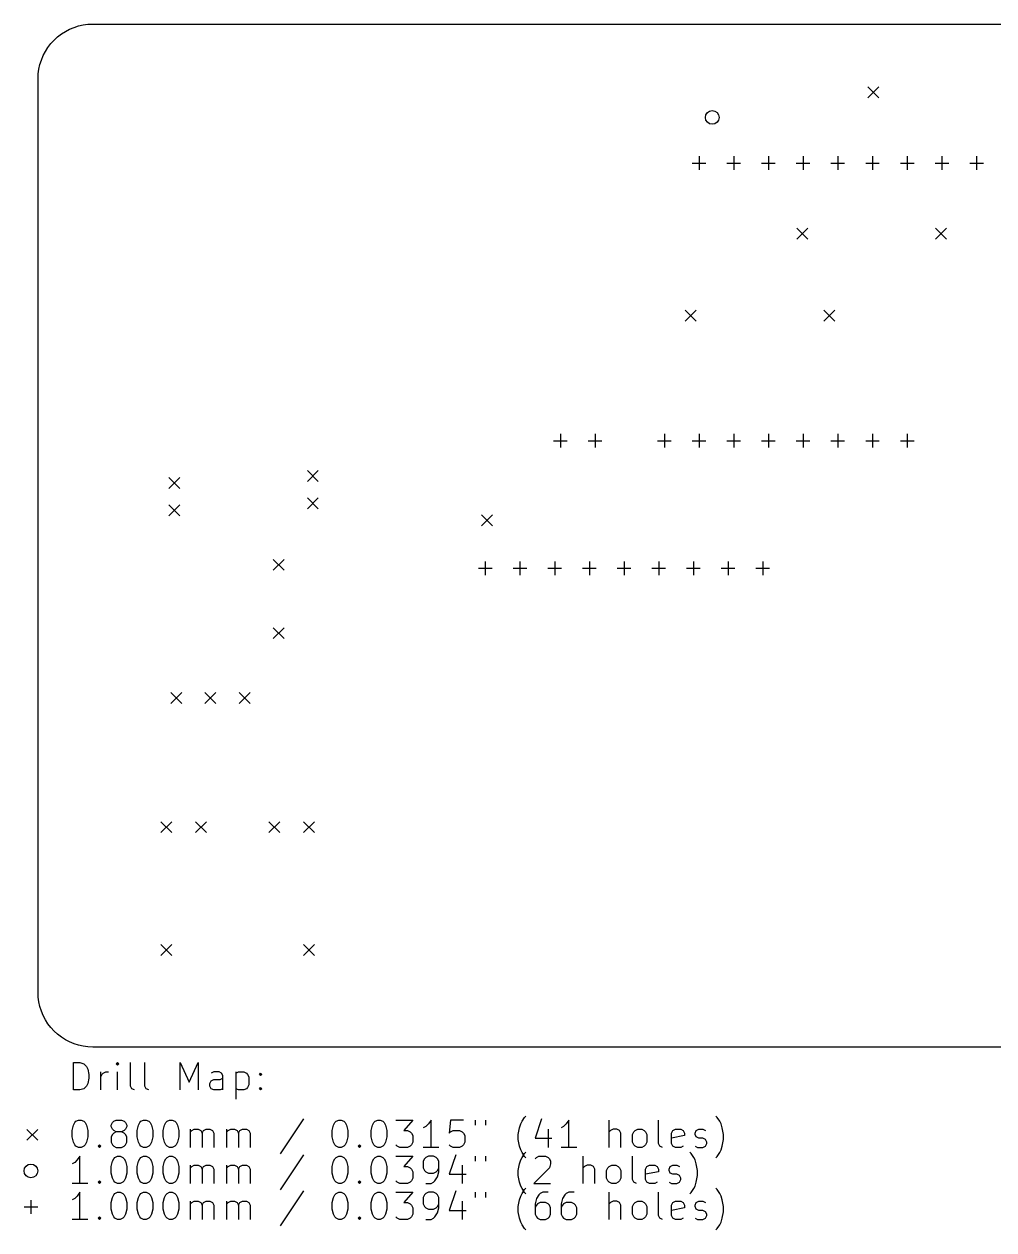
# Model space of a CAD drawing. Header units: millimetres. Extents: x -6 to 136, y -18 to 70.
# Drawn here: x -5.6 to 65.4, y -17.9 to 70.4 of the extents above; entities that cross this region are included whole.
import ezdxf

# ---------------------------------------------------------------- set-up
doc = ezdxf.new("R2010")
doc.units = ezdxf.units.MM
doc.layers.add('BLACK', color=250, linetype='CONTINUOUS')

msp = doc.modelspace()

# ---------------------------------------------------------------- linework, layer by layer
at = {"layer": 'BLACK', "linetype": 'CONTINUOUS'}
for p, q in [((-2.91346, 69.660818), (-2.619153, 69.848316)), ((-2.619153, 69.848316), (-2.309625, 70.00945)), ((-2.309625, 70.00945), (-1.987231, 70.142994)), ((-1.987231, 70.142994), (-1.654424, 70.247931)), ((-1.654424, 70.247931), (-1.313738, 70.323463)), ((-1.313738, 70.323463), (-0.967765, 70.369014)), ((-0.967765, 70.369014), (-0.619139, 70.384239)), ((-0.619139, 70.384239), (-0.619139, 70.384186)), ((-0.619139, 70.384186), (132.1, 70.384186)), ((-3.895762, 68.678496), (-3.683333, 68.955346)), ((-3.683333, 68.955346), (-3.447582, 69.212627)), ((-3.447582, 69.212627), (-3.190305, 69.448383)), ((-3.190305, 69.448383), (-2.91346, 69.660818)), ((-4.37792, 67.752257), (-4.244383, 68.074654)), ((-4.244383, 68.074654), (-4.083255, 68.384186)), ((-4.083255, 68.384186), (-3.895762, 68.678496)), ((-4.558376, 67.078761), (-4.482851, 67.419449)), ((-4.482851, 67.419449), (-4.37792, 67.752257)), ((-4.619139, 66.384186), (-4.603921, 66.732788)), ((-4.619139, -0.5), (-4.619139, 66.384186)), ((-4.603921, 66.732788), (-4.558376, 67.078761)), ((56.14, 65.8), (56.94, 65)), ((56.94, 65.8), (56.14, 65)), ((43.285, 60.21), (44.285, 60.21)), ((43.785, 60.71), (43.785, 59.71)), ((45.825, 60.21), (46.825, 60.21)), ((46.325, 60.71), (46.325, 59.71)), ((48.365, 60.21), (49.365, 60.21)), ((48.865, 60.71), (48.865, 59.71)), ((50.905, 60.21), (51.905, 60.21)), ((51.405, 60.71), (51.405, 59.71)), ((53.445, 60.21), (54.445, 60.21)), ((53.945, 60.71), (53.945, 59.71)), ((55.985, 60.21), (56.985, 60.21)), ((56.485, 60.71), (56.485, 59.71)), ((58.525, 60.21), (59.525, 60.21)), ((59.025, 60.71), (59.025, 59.71)), ((61.065, 60.21), (62.065, 60.21)), ((61.565, 60.71), (61.565, 59.71)), ((63.605, 60.21), (64.605, 60.21)), ((64.105, 60.71), (64.105, 59.71)), ((50.94, 55.45), (51.74, 54.65)), ((51.74, 55.45), (50.94, 54.65)), ((61.1, 55.45), (61.9, 54.65)), ((61.9, 55.45), (61.1, 54.65)), ((42.77, 49.45), (43.57, 48.65)), ((43.57, 49.45), (42.77, 48.65)), ((52.93, 49.45), (53.73, 48.65)), ((53.73, 49.45), (52.93, 48.65)), ((33.125, 39.89), (34.125, 39.89)), ((33.625, 40.39), (33.625, 39.39)), ((35.665, 39.89), (36.665, 39.89)), ((36.165, 40.39), (36.165, 39.39)), ((40.745, 39.89), (41.745, 39.89)), ((41.245, 40.39), (41.245, 39.39)), ((43.285, 39.89), (44.285, 39.89)), ((43.785, 40.39), (43.785, 39.39)), ((45.825, 39.89), (46.825, 39.89)), ((46.325, 40.39), (46.325, 39.39)), ((48.365, 39.89), (49.365, 39.89)), ((48.865, 40.39), (48.865, 39.39)), ((50.905, 39.89), (51.905, 39.89)), ((51.405, 40.39), (51.405, 39.39)), ((53.445, 39.89), (54.445, 39.89)), ((53.945, 40.39), (53.945, 39.39)), ((55.985, 39.89), (56.985, 39.89)), ((56.485, 40.39), (56.485, 39.39)), ((58.525, 39.89), (59.525, 39.89)), ((59.025, 40.39), (59.025, 39.39)), ((4.95, 37.2), (5.75, 36.4)), ((5.75, 37.2), (4.95, 36.4)), ((15.1, 37.7), (15.9, 36.9)), ((15.9, 37.7), (15.1, 36.9)), ((15.1, 35.7), (15.9, 34.9)), ((15.9, 35.7), (15.1, 34.9)), ((4.95, 35.2), (5.75, 34.4)), ((5.75, 35.2), (4.95, 34.4)), ((27.85, 34.45), (28.65, 33.65)), ((28.65, 34.45), (27.85, 33.65)), ((12.6, 31.2), (13.4, 30.4)), ((13.4, 31.2), (12.6, 30.4)), ((28.13, 31.05), (28.13, 30.05)), ((30.67, 31.05), (30.67, 30.05)), ((33.21, 31.05), (33.21, 30.05)), ((35.75, 31.05), (35.75, 30.05)), ((38.29, 31.05), (38.29, 30.05)), ((40.83, 31.05), (40.83, 30.05)), ((43.37, 31.05), (43.37, 30.05)), ((45.91, 31.05), (45.91, 30.05)), ((48.45, 31.05), (48.45, 30.05)), ((27.63, 30.55), (28.63, 30.55)), ((30.17, 30.55), (31.17, 30.55)), ((32.71, 30.55), (33.71, 30.55)), ((35.25, 30.55), (36.25, 30.55)), ((37.79, 30.55), (38.79, 30.55)), ((40.33, 30.55), (41.33, 30.55)), ((42.87, 30.55), (43.87, 30.55)), ((45.41, 30.55), (46.41, 30.55)), ((47.95, 30.55), (48.95, 30.55)), ((12.6, 26.2), (13.4, 25.4)), ((13.4, 26.2), (12.6, 25.4)), ((5.1, 21.45), (5.9, 20.65)), ((5.9, 21.45), (5.1, 20.65)), ((7.6, 21.45), (8.4, 20.65)), ((8.4, 21.45), (7.6, 20.65)), ((10.1, 21.45), (10.9, 20.65)), ((10.9, 21.45), (10.1, 20.65)), ((4.376, 12), (5.176, 11.2)), ((5.176, 12), (4.376, 11.2)), ((6.916, 12), (7.716, 11.2)), ((7.716, 12), (6.916, 11.2)), ((12.284, 12), (13.084, 11.2)), ((13.084, 12), (12.284, 11.2)), ((14.824, 12), (15.624, 11.2)), ((15.624, 12), (14.824, 11.2)), ((4.376, 3), (5.176, 2.2)), ((5.176, 3), (4.376, 2.2)), ((14.824, 3), (15.624, 2.2)), ((15.624, 3), (14.824, 2.2)), ((-4.6191, -0.5), (-4.619139, -0.5)), ((-4.603879, -0.848623), (-4.6191, -0.5)), ((-4.558331, -1.194593), (-4.603879, -0.848623)), ((-4.482803, -1.535276), (-4.558331, -1.194593)), ((-4.37787, -1.868081), (-4.482803, -1.535276)), ((-4.244331, -2.190473), (-4.37787, -1.868081)), ((-4.083202, -2.5), (-4.244331, -2.190473)), ((-3.895708, -2.794306), (-4.083202, -2.5)), ((-3.683278, -3.07115), (-3.895708, -2.794306)), ((-3.447527, -3.328427), (-3.683278, -3.07115)), ((-3.19025, -3.564178), (-3.447527, -3.328427)), ((-2.913406, -3.776608), (-3.19025, -3.564178)), ((-2.6191, -3.964102), (-2.913406, -3.776608)), ((-2.309573, -4.125231), (-2.6191, -3.964102)), ((-1.987181, -4.25877), (-2.309573, -4.125231)), ((-1.654376, -4.363703), (-1.987181, -4.25877)), ((-1.313693, -4.439231), (-1.654376, -4.363703)), ((-0.967723, -4.484779), (-1.313693, -4.439231)), ((-0.619139, -4.5), (-0.967723, -4.484779)), ((132.1, -4.5), (-0.619139, -4.5)), ((-2.036371, -7.639838), (-2.036371, -5.639838)), ((-2.036371, -5.639838), (-1.560181, -5.639838)), ((-1.560181, -5.639838), (-1.274466, -5.735076)), ((-1.274466, -5.735076), (-1.08399, -5.925552)), ((-1.08399, -5.925552), (-0.988752, -6.116028)), ((-0.988752, -6.116028), (-0.893514, -6.49698)), ((1.201724, -5.639838), (1.106486, -5.735076)), ((1.106486, -5.735076), (1.201724, -5.830314)), ((1.296962, -5.735076), (1.201724, -5.639838)), ((1.201724, -5.639838), (1.201724, -5.830314)), ((1.201724, -5.830314), (1.296962, -5.735076)), ((2.154105, -7.354123), (2.154105, -5.639838)), ((3.201724, -7.354123), (3.201724, -5.639838)), ((5.773153, -7.639838), (5.773153, -5.639838)), ((5.773153, -5.639838), (6.43982, -7.068409)), ((6.43982, -7.068409), (7.106486, -5.639838)), ((7.106486, -5.639838), (7.106486, -7.639838)), ((-0.893514, -6.782695), (-0.988752, -7.163647)), ((-0.893514, -6.49698), (-0.893514, -6.782695)), ((-0.036371, -7.639838), (-0.036371, -6.306504)), ((-0.036371, -6.687457), (0.058867, -6.49698)), ((0.058867, -6.49698), (0.154105, -6.401742)), ((0.154105, -6.401742), (0.344581, -6.306504)), ((0.344581, -6.306504), (0.535058, -6.306504)), ((1.201724, -7.639838), (1.201724, -6.306504)), ((7.963629, -7.163647), (8.058867, -6.973171)), ((8.249343, -6.306504), (8.058867, -6.401742)), ((8.058867, -6.973171), (8.249343, -6.877933)), ((8.630296, -6.306504), (8.249343, -6.306504)), ((8.249343, -6.877933), (8.725534, -6.877933)), ((8.820772, -6.401742), (8.630296, -6.306504)), ((8.725534, -6.877933), (8.91601, -6.782695)), ((8.91601, -6.592219), (8.820772, -6.401742)), ((8.91601, -7.639838), (8.91601, -6.592219)), ((9.868391, -6.306504), (9.868391, -8.306504)), ((9.868391, -6.401742), (10.058867, -6.306504)), ((10.058867, -6.306504), (10.43982, -6.306504)), ((10.43982, -6.306504), (10.630296, -6.401742)), ((10.630296, -6.401742), (10.725534, -6.49698)), ((10.725534, -6.49698), (10.820772, -6.687457)), ((10.820772, -6.687457), (10.820772, -7.258885)), ((11.582677, -6.49698), (11.677915, -6.401742)), ((11.677915, -6.592219), (11.582677, -6.49698)), ((11.677915, -6.401742), (11.773153, -6.49698)), ((11.677915, -6.401742), (11.677915, -6.592219)), ((11.773153, -6.49698), (11.677915, -6.592219)), ((-1.560181, -7.639838), (-2.036371, -7.639838)), ((-1.274466, -7.5446), (-1.560181, -7.639838)), ((-1.08399, -7.354123), (-1.274466, -7.5446)), ((-0.988752, -7.163647), (-1.08399, -7.354123)), ((2.249343, -7.5446), (2.154105, -7.354123)), ((2.439819, -7.639838), (2.249343, -7.5446)), ((3.296962, -7.5446), (3.201724, -7.354123)), ((3.487438, -7.639838), (3.296962, -7.5446)), ((7.963629, -7.354123), (7.963629, -7.163647)), ((8.058867, -7.5446), (7.963629, -7.354123)), ((8.249343, -7.639838), (8.058867, -7.5446)), ((8.725534, -7.639838), (8.249343, -7.639838)), ((8.91601, -7.5446), (8.725534, -7.639838)), ((10.058867, -7.639838), (9.868391, -7.5446)), ((10.43982, -7.639838), (10.058867, -7.639838)), ((10.630296, -7.5446), (10.43982, -7.639838)), ((10.725534, -7.449361), (10.630296, -7.5446)), ((10.820772, -7.258885), (10.725534, -7.449361)), ((11.582677, -7.5446), (11.677915, -7.449361)), ((11.677915, -7.639838), (11.582677, -7.5446)), ((11.677915, -7.449361), (11.773153, -7.5446)), ((11.677915, -7.449361), (11.677915, -7.639838)), ((11.773153, -7.5446), (11.677915, -7.639838)), ((30.820775, -9.935076), (31.011251, -9.649361)), ((31.011251, -9.649361), (31.10649, -9.554123)), ((45.106491, -9.649361), (45.011253, -9.554123)), ((45.296967, -9.935076), (45.106491, -9.649361)), ((-5.444139, -10.525), (-4.644139, -11.325)), ((-4.644139, -10.525), (-5.444139, -11.325)), ((-2.131609, -10.601742), (-2.036371, -10.22079)), ((-2.036371, -10.22079), (-1.941133, -10.030314)), ((-1.941133, -10.030314), (-1.845895, -9.935076)), ((-1.845895, -9.935076), (-1.655419, -9.839838)), ((-1.655419, -9.839838), (-1.464942, -9.839838)), ((-1.464942, -9.839838), (-1.274466, -9.935076)), ((-1.274466, -9.935076), (-1.179228, -10.030314)), ((-1.179228, -10.030314), (-1.08399, -10.22079)), ((-1.08399, -10.22079), (-0.988752, -10.601742)), ((0.725534, -10.22079), (0.820772, -10.030314)), ((0.725534, -10.316028), (0.725534, -10.22079)), ((0.820772, -10.506504), (0.725534, -10.316028)), ((0.820772, -10.030314), (0.91601, -9.935076)), ((0.91601, -10.601742), (0.820772, -10.506504)), ((0.91601, -9.935076), (1.106486, -9.839838)), ((1.106486, -9.839838), (1.487439, -9.839838)), ((1.487439, -9.839838), (1.677915, -9.935076)), ((1.677915, -9.935076), (1.773153, -10.030314)), ((1.773153, -10.506504), (1.677915, -10.601742)), ((1.773153, -10.030314), (1.868391, -10.22079)), ((1.868391, -10.316028), (1.773153, -10.506504)), ((1.868391, -10.22079), (1.868391, -10.316028)), ((2.630296, -10.601742), (2.725534, -10.22079)), ((2.725534, -10.22079), (2.820772, -10.030314)), ((2.820772, -10.030314), (2.91601, -9.935076)), ((2.91601, -9.935076), (3.106486, -9.839838)), ((3.106486, -9.839838), (3.296963, -9.839838)), ((3.296963, -9.839838), (3.487439, -9.935076)), ((3.487439, -9.935076), (3.582677, -10.030314)), ((3.582677, -10.030314), (3.677915, -10.22079)), ((3.677915, -10.22079), (3.773153, -10.601742)), ((4.535058, -10.601742), (4.630296, -10.22079)), ((4.630296, -10.22079), (4.725534, -10.030314)), ((4.725534, -10.030314), (4.820772, -9.935076)), ((4.820772, -9.935076), (5.011248, -9.839838)), ((5.011248, -9.839838), (5.201725, -9.839838)), ((5.201725, -9.839838), (5.392201, -9.935076)), ((5.392201, -9.935076), (5.487439, -10.030314)), ((5.487439, -10.030314), (5.582677, -10.22079)), ((5.582677, -10.22079), (5.677915, -10.601742)), ((6.535058, -11.839838), (6.535058, -10.506504)), ((6.630296, -10.601742), (6.820772, -10.506504)), ((6.820772, -10.506504), (7.106487, -10.506504)), ((7.106487, -10.506504), (7.296963, -10.601742)), ((7.487439, -10.601742), (7.677915, -10.506504)), ((7.677915, -10.506504), (7.963629, -10.506504)), ((7.963629, -10.506504), (8.154106, -10.601742)), ((9.201725, -11.839838), (9.201725, -10.506504)), ((9.296963, -10.601742), (9.487439, -10.506504)), ((9.487439, -10.506504), (9.773154, -10.506504)), ((9.773154, -10.506504), (9.96363, -10.601742)), ((10.154106, -10.601742), (10.344582, -10.506504)), ((10.344582, -10.506504), (10.630296, -10.506504)), ((10.630296, -10.506504), (10.820773, -10.601742)), ((14.820773, -9.7446), (13.106488, -12.316028)), ((16.916012, -10.601742), (17.01125, -10.22079)), ((17.01125, -10.22079), (17.106488, -10.030314)), ((17.106488, -10.030314), (17.201726, -9.935076)), ((17.201726, -9.935076), (17.392202, -9.839838)), ((17.392202, -9.839838), (17.582679, -9.839838)), ((17.582679, -9.839838), (17.773155, -9.935076)), ((17.773155, -9.935076), (17.868393, -10.030314)), ((17.868393, -10.030314), (17.963631, -10.22079)), ((17.963631, -10.22079), (18.058869, -10.601742)), ((19.773155, -10.601742), (19.868393, -10.22079)), ((19.868393, -10.22079), (19.963631, -10.030314)), ((19.963631, -10.030314), (20.058869, -9.935076)), ((20.058869, -9.935076), (20.249345, -9.839838)), ((20.249345, -9.839838), (20.439822, -9.839838)), ((20.439822, -9.839838), (20.630298, -9.935076)), ((20.630298, -9.935076), (20.725536, -10.030314)), ((20.725536, -10.030314), (20.820774, -10.22079)), ((20.820774, -10.22079), (20.916012, -10.601742)), ((21.582679, -9.839838), (22.820774, -9.839838)), ((22.820774, -9.839838), (22.154107, -10.601742)), ((23.773155, -10.316028), (23.582679, -10.411266)), ((23.963631, -10.125552), (23.773155, -10.316028)), ((24.154107, -9.839838), (23.963631, -10.125552)), ((24.154107, -11.839838), (24.154107, -9.839838)), ((25.582679, -9.839838), (25.487441, -10.792219)), ((26.53506, -9.839838), (25.582679, -9.839838)), ((27.392203, -9.839838), (27.392203, -10.22079)), ((28.154108, -9.839838), (28.154108, -10.22079)), ((30.535061, -10.887457), (30.630299, -10.411266)), ((30.630299, -10.411266), (30.725537, -10.125552)), ((30.725537, -10.125552), (30.820775, -9.935076)), ((32.249346, -9.7446), (31.773156, -11.173171)), ((32.725537, -10.506504), (32.725537, -11.839838)), ((33.868394, -10.316028), (33.677918, -10.411266)), ((34.05887, -10.125552), (33.868394, -10.316028)), ((34.249346, -9.839838), (34.05887, -10.125552)), ((34.249346, -11.839838), (34.249346, -9.839838)), ((37.201728, -11.839838), (37.201728, -9.839838)), ((37.487442, -10.506504), (37.296966, -10.601742)), ((37.773157, -10.506504), (37.487442, -10.506504)), ((37.963633, -10.601742), (37.773157, -10.506504)), ((39.10649, -10.601742), (39.296966, -10.506504)), ((39.296966, -10.506504), (39.582681, -10.506504)), ((39.582681, -10.506504), (39.773157, -10.601742)), ((40.820776, -11.554123), (40.820776, -9.839838)), ((41.868395, -10.601742), (42.058871, -10.506504)), ((42.058871, -10.506504), (42.439824, -10.506504)), ((42.439824, -10.506504), (42.6303, -10.601742)), ((43.582681, -10.601742), (43.773157, -10.506504)), ((43.773157, -10.506504), (44.058871, -10.506504)), ((44.058871, -10.506504), (44.249348, -10.601742)), ((45.392205, -10.125552), (45.296967, -9.935076)), ((45.487443, -10.411266), (45.392205, -10.125552)), ((45.582681, -10.887457), (45.487443, -10.411266)), ((-2.131609, -11.077933), (-2.131609, -10.601742)), ((-2.036371, -11.458885), (-2.131609, -11.077933)), ((-1.941133, -11.649361), (-2.036371, -11.458885)), ((-1.08399, -11.458885), (-1.179228, -11.649361)), ((-0.988752, -11.077933), (-1.08399, -11.458885)), ((-0.988752, -10.601742), (-0.988752, -11.077933)), ((0.820772, -10.887457), (0.725534, -11.077933)), ((0.725534, -11.077933), (0.725534, -11.458885)), ((0.725534, -11.458885), (0.820772, -11.649361)), ((0.91601, -10.792219), (0.820772, -10.887457)), ((1.106486, -10.69698), (0.91601, -10.601742)), ((1.106486, -10.69698), (0.91601, -10.792219)), ((1.487439, -10.69698), (1.106486, -10.69698)), ((1.677915, -10.601742), (1.487439, -10.69698)), ((1.677915, -10.792219), (1.487439, -10.69698)), ((1.773153, -10.887457), (1.677915, -10.792219)), ((1.868391, -11.077933), (1.773153, -10.887457)), ((1.773153, -11.649361), (1.868391, -11.458885)), ((1.868391, -11.458885), (1.868391, -11.077933)), ((2.630296, -11.077933), (2.630296, -10.601742)), ((2.725534, -11.458885), (2.630296, -11.077933)), ((2.820772, -11.649361), (2.725534, -11.458885)), ((3.677915, -11.458885), (3.582677, -11.649361)), ((3.773153, -11.077933), (3.677915, -11.458885)), ((3.773153, -10.601742), (3.773153, -11.077933)), ((4.535058, -11.077933), (4.535058, -10.601742)), ((4.630296, -11.458885), (4.535058, -11.077933)), ((4.725534, -11.649361), (4.630296, -11.458885)), ((5.582677, -11.458885), (5.487439, -11.649361)), ((5.677915, -11.077933), (5.582677, -11.458885)), ((5.677915, -10.601742), (5.677915, -11.077933)), ((6.535058, -10.69698), (6.630296, -10.601742)), ((7.296963, -10.601742), (7.392201, -10.792219)), ((7.392201, -10.792219), (7.487439, -10.601742)), ((7.392201, -10.792219), (7.392201, -11.839838)), ((8.154106, -10.601742), (8.249344, -10.792219)), ((8.249344, -10.792219), (8.249344, -11.839838)), ((9.201725, -10.69698), (9.296963, -10.601742)), ((9.96363, -10.601742), (10.058868, -10.792219)), ((10.058868, -10.792219), (10.154106, -10.601742)), ((10.058868, -10.792219), (10.058868, -11.839838)), ((10.820773, -10.601742), (10.916011, -10.792219)), ((10.916011, -10.792219), (10.916011, -11.839838)), ((16.916012, -11.077933), (16.916012, -10.601742)), ((17.01125, -11.458885), (16.916012, -11.077933)), ((17.106488, -11.649361), (17.01125, -11.458885)), ((17.963631, -11.458885), (17.868393, -11.649361)), ((18.058869, -11.077933), (17.963631, -11.458885)), ((18.058869, -10.601742), (18.058869, -11.077933)), ((19.773155, -11.077933), (19.773155, -10.601742)), ((19.868393, -11.458885), (19.773155, -11.077933)), ((19.963631, -11.649361), (19.868393, -11.458885)), ((20.820774, -11.458885), (20.725536, -11.649361)), ((20.916012, -11.077933), (20.820774, -11.458885)), ((20.916012, -10.601742), (20.916012, -11.077933)), ((22.154107, -10.601742), (22.439822, -10.601742)), ((22.439822, -10.601742), (22.630298, -10.69698)), ((22.630298, -10.69698), (22.725536, -10.792219)), ((22.725536, -10.792219), (22.820774, -10.982695)), ((22.820774, -11.458885), (22.725536, -11.649361)), ((22.820774, -10.982695), (22.820774, -11.458885)), ((25.487441, -10.792219), (25.582679, -10.69698)), ((25.582679, -10.69698), (25.773155, -10.601742)), ((25.773155, -10.601742), (26.249346, -10.601742)), ((26.249346, -10.601742), (26.439822, -10.69698)), ((26.439822, -10.69698), (26.53506, -10.792219)), ((26.53506, -10.792219), (26.630298, -10.982695)), ((26.630298, -11.458885), (26.53506, -11.649361)), ((26.630298, -10.982695), (26.630298, -11.458885)), ((30.535061, -11.268409), (30.535061, -10.887457)), ((30.630299, -11.7446), (30.535061, -11.268409)), ((31.773156, -11.173171), (33.011251, -11.173171)), ((37.296966, -10.601742), (37.201728, -10.69698)), ((38.058871, -10.792219), (37.963633, -10.601742)), ((38.058871, -11.839838), (38.058871, -10.792219)), ((38.916014, -10.887457), (39.011252, -10.69698)), ((38.916014, -11.458885), (38.916014, -10.887457)), ((39.011252, -11.649361), (38.916014, -11.458885)), ((39.011252, -10.69698), (39.10649, -10.601742)), ((39.773157, -10.601742), (39.868395, -10.69698)), ((39.868395, -10.69698), (39.963633, -10.887457)), ((39.963633, -11.458885), (39.868395, -11.649361)), ((39.963633, -10.887457), (39.963633, -11.458885)), ((41.773157, -10.792219), (41.868395, -10.601742)), ((41.773157, -11.554123), (41.773157, -10.792219)), ((42.725538, -10.982695), (41.773157, -11.173171)), ((42.6303, -10.601742), (42.725538, -10.792219)), ((42.725538, -10.792219), (42.725538, -10.982695)), ((43.487443, -10.792219), (43.582681, -10.601742)), ((43.487443, -10.887457), (43.487443, -10.792219)), ((43.582681, -11.077933), (43.487443, -10.887457)), ((43.773157, -11.173171), (43.582681, -11.077933)), ((44.058871, -11.173171), (43.773157, -11.173171)), ((44.249348, -11.268409), (44.058871, -11.173171)), ((44.344586, -11.458885), (44.249348, -11.268409)), ((44.344586, -11.554123), (44.344586, -11.458885)), ((45.487443, -11.7446), (45.582681, -11.268409)), ((45.582681, -11.268409), (45.582681, -10.887457)), ((-1.845895, -11.7446), (-1.941133, -11.649361)), ((-1.655419, -11.839838), (-1.845895, -11.7446)), ((-1.464942, -11.839838), (-1.655419, -11.839838)), ((-1.274466, -11.7446), (-1.464942, -11.839838)), ((-1.179228, -11.649361), (-1.274466, -11.7446)), ((-0.226847, -11.7446), (-0.131609, -11.649361)), ((-0.131609, -11.839838), (-0.226847, -11.7446)), ((-0.131609, -11.649361), (-0.036371, -11.7446)), ((-0.131609, -11.649361), (-0.131609, -11.839838)), ((-0.036371, -11.7446), (-0.131609, -11.839838)), ((0.820772, -11.649361), (0.91601, -11.7446)), ((0.91601, -11.7446), (1.106486, -11.839838)), ((1.106486, -11.839838), (1.487439, -11.839838)), ((1.487439, -11.839838), (1.677915, -11.7446)), ((1.677915, -11.7446), (1.773153, -11.649361)), ((2.91601, -11.7446), (2.820772, -11.649361)), ((3.106486, -11.839838), (2.91601, -11.7446)), ((3.296963, -11.839838), (3.106486, -11.839838)), ((3.487439, -11.7446), (3.296963, -11.839838)), ((3.582677, -11.649361), (3.487439, -11.7446)), ((4.820772, -11.7446), (4.725534, -11.649361)), ((5.011248, -11.839838), (4.820772, -11.7446)), ((5.201725, -11.839838), (5.011248, -11.839838)), ((5.392201, -11.7446), (5.201725, -11.839838)), ((5.487439, -11.649361), (5.392201, -11.7446)), ((17.201726, -11.7446), (17.106488, -11.649361)), ((17.392202, -11.839838), (17.201726, -11.7446)), ((17.582679, -11.839838), (17.392202, -11.839838)), ((17.773155, -11.7446), (17.582679, -11.839838)), ((17.868393, -11.649361), (17.773155, -11.7446)), ((18.820774, -11.7446), (18.916012, -11.649361)), ((18.916012, -11.839838), (18.820774, -11.7446)), ((18.916012, -11.649361), (19.01125, -11.7446)), ((18.916012, -11.649361), (18.916012, -11.839838)), ((19.01125, -11.7446), (18.916012, -11.839838)), ((20.058869, -11.7446), (19.963631, -11.649361)), ((20.249345, -11.839838), (20.058869, -11.7446)), ((20.439822, -11.839838), (20.249345, -11.839838)), ((20.630298, -11.7446), (20.439822, -11.839838)), ((20.725536, -11.649361), (20.630298, -11.7446)), ((21.677917, -11.7446), (21.582679, -11.649361)), ((21.868393, -11.839838), (21.677917, -11.7446)), ((22.439822, -11.839838), (21.868393, -11.839838)), ((22.630298, -11.7446), (22.439822, -11.839838)), ((22.725536, -11.649361), (22.630298, -11.7446)), ((24.725536, -11.839838), (23.582679, -11.839838)), ((25.582679, -11.7446), (25.487441, -11.649361)), ((25.773155, -11.839838), (25.582679, -11.7446)), ((26.249346, -11.839838), (25.773155, -11.839838)), ((26.439822, -11.7446), (26.249346, -11.839838)), ((26.53506, -11.649361), (26.439822, -11.7446)), ((30.725537, -12.030314), (30.630299, -11.7446)), ((30.820775, -12.22079), (30.725537, -12.030314)), ((31.011251, -12.506504), (30.820775, -12.22079)), ((30.820775, -12.575076), (31.011251, -12.289361)), ((31.011251, -12.289361), (31.10649, -12.194123)), ((34.820775, -11.839838), (33.677918, -11.839838)), ((39.10649, -11.7446), (39.011252, -11.649361)), ((39.296966, -11.839838), (39.10649, -11.7446)), ((39.582681, -11.839838), (39.296966, -11.839838)), ((39.773157, -11.7446), (39.582681, -11.839838)), ((39.868395, -11.649361), (39.773157, -11.7446)), ((40.916014, -11.7446), (40.820776, -11.554123)), ((41.10649, -11.839838), (40.916014, -11.7446)), ((41.868395, -11.7446), (41.773157, -11.554123)), ((42.058871, -11.839838), (41.868395, -11.7446)), ((42.439824, -11.839838), (42.058871, -11.839838)), ((42.6303, -11.7446), (42.439824, -11.839838)), ((43.201729, -12.289361), (43.106491, -12.194123)), ((43.392205, -12.575076), (43.201729, -12.289361)), ((43.487443, -11.7446), (43.677919, -11.839838)), ((43.677919, -11.839838), (44.058871, -11.839838)), ((44.058871, -11.839838), (44.249348, -11.7446)), ((44.249348, -11.7446), (44.344586, -11.554123)), ((45.106491, -12.506504), (45.296967, -12.22079)), ((45.296967, -12.22079), (45.392205, -12.030314)), ((45.392205, -12.030314), (45.487443, -11.7446)), ((-1.941133, -12.956028), (-2.131609, -13.051266)), ((-1.750657, -12.765552), (-1.941133, -12.956028)), ((-1.560181, -12.479838), (-1.750657, -12.765552)), ((-1.560181, -14.479838), (-1.560181, -12.479838)), ((0.725534, -13.241742), (0.820772, -12.86079)), ((0.820772, -12.86079), (0.91601, -12.670314)), ((0.91601, -12.670314), (1.011248, -12.575076)), ((1.011248, -12.575076), (1.201724, -12.479838)), ((1.201724, -12.479838), (1.392201, -12.479838)), ((1.392201, -12.479838), (1.582677, -12.575076)), ((1.582677, -12.575076), (1.677915, -12.670314)), ((1.677915, -12.670314), (1.773153, -12.86079)), ((1.773153, -12.86079), (1.868391, -13.241742)), ((2.630296, -13.241742), (2.725534, -12.86079)), ((2.725534, -12.86079), (2.820772, -12.670314)), ((2.820772, -12.670314), (2.91601, -12.575076)), ((2.91601, -12.575076), (3.106486, -12.479838)), ((3.106486, -12.479838), (3.296963, -12.479838)), ((3.296963, -12.479838), (3.487439, -12.575076)), ((3.487439, -12.575076), (3.582677, -12.670314)), ((3.582677, -12.670314), (3.677915, -12.86079)), ((3.677915, -12.86079), (3.773153, -13.241742)), ((4.535058, -13.241742), (4.630296, -12.86079)), ((4.630296, -12.86079), (4.725534, -12.670314)), ((4.725534, -12.670314), (4.820772, -12.575076)), ((4.820772, -12.575076), (5.011248, -12.479838)), ((5.011248, -12.479838), (5.201725, -12.479838)), ((5.201725, -12.479838), (5.392201, -12.575076)), ((5.392201, -12.575076), (5.487439, -12.670314)), ((5.487439, -12.670314), (5.582677, -12.86079)), ((5.582677, -12.86079), (5.677915, -13.241742)), ((6.535058, -14.479838), (6.535058, -13.146504)), ((6.630296, -13.241742), (6.820772, -13.146504)), ((6.820772, -13.146504), (7.106487, -13.146504)), ((7.106487, -13.146504), (7.296963, -13.241742)), ((7.487439, -13.241742), (7.677915, -13.146504)), ((7.677915, -13.146504), (7.963629, -13.146504)), ((7.963629, -13.146504), (8.154106, -13.241742)), ((9.201725, -14.479838), (9.201725, -13.146504)), ((9.296963, -13.241742), (9.487439, -13.146504)), ((9.487439, -13.146504), (9.773154, -13.146504)), ((9.773154, -13.146504), (9.96363, -13.241742)), ((10.154106, -13.241742), (10.344582, -13.146504)), ((10.344582, -13.146504), (10.630296, -13.146504)), ((10.630296, -13.146504), (10.820773, -13.241742)), ((14.820773, -12.3846), (13.106488, -14.956028)), ((16.916012, -13.241742), (17.01125, -12.86079)), ((17.01125, -12.86079), (17.106488, -12.670314)), ((17.106488, -12.670314), (17.201726, -12.575076)), ((17.201726, -12.575076), (17.392202, -12.479838)), ((17.392202, -12.479838), (17.582679, -12.479838)), ((17.582679, -12.479838), (17.773155, -12.575076)), ((17.773155, -12.575076), (17.868393, -12.670314)), ((17.868393, -12.670314), (17.963631, -12.86079)), ((17.963631, -12.86079), (18.058869, -13.241742)), ((19.773155, -13.241742), (19.868393, -12.86079)), ((19.868393, -12.86079), (19.963631, -12.670314)), ((19.963631, -12.670314), (20.058869, -12.575076)), ((20.058869, -12.575076), (20.249345, -12.479838)), ((20.249345, -12.479838), (20.439822, -12.479838)), ((20.439822, -12.479838), (20.630298, -12.575076)), ((20.630298, -12.575076), (20.725536, -12.670314)), ((20.725536, -12.670314), (20.820774, -12.86079)), ((20.820774, -12.86079), (20.916012, -13.241742)), ((21.582679, -12.479838), (22.820774, -12.479838)), ((22.820774, -12.479838), (22.154107, -13.241742)), ((23.677917, -12.670314), (23.582679, -12.86079)), ((23.582679, -12.86079), (23.582679, -13.33698)), ((23.773155, -12.575076), (23.677917, -12.670314)), ((23.963631, -12.479838), (23.773155, -12.575076)), ((24.344584, -12.479838), (23.963631, -12.479838)), ((24.53506, -12.575076), (24.344584, -12.479838)), ((24.630298, -12.670314), (24.53506, -12.575076)), ((24.725536, -12.86079), (24.630298, -12.670314)), ((24.725536, -13.622695), (24.725536, -12.86079)), ((25.963631, -12.3846), (25.487441, -13.813171)), ((26.439822, -13.146504), (26.439822, -14.479838)), ((27.392203, -12.479838), (27.392203, -12.86079)), ((28.154108, -12.479838), (28.154108, -12.86079)), ((30.535061, -13.527457), (30.630299, -13.051266)), ((30.630299, -13.051266), (30.725537, -12.765552)), ((30.725537, -12.765552), (30.820775, -12.575076)), ((31.10649, -12.601742), (31.011251, -12.506504)), ((31.773156, -12.670314), (31.868394, -12.575076)), ((31.868394, -12.575076), (32.05887, -12.479838)), ((32.05887, -12.479838), (32.535061, -12.479838)), ((32.535061, -12.479838), (32.725537, -12.575076)), ((32.725537, -12.575076), (32.820775, -12.670314)), ((32.820775, -12.670314), (32.916013, -12.86079)), ((32.916013, -13.051266), (32.820775, -13.33698)), ((32.916013, -12.86079), (32.916013, -13.051266)), ((35.296966, -14.479838), (35.296966, -12.479838)), ((35.58268, -13.146504), (35.392204, -13.241742)), ((35.868395, -13.146504), (35.58268, -13.146504)), ((36.058871, -13.241742), (35.868395, -13.146504)), ((37.201728, -13.241742), (37.392204, -13.146504)), ((37.392204, -13.146504), (37.677919, -13.146504)), ((37.677919, -13.146504), (37.868395, -13.241742)), ((38.916014, -14.194123), (38.916014, -12.479838)), ((39.963633, -13.241742), (40.154109, -13.146504)), ((40.154109, -13.146504), (40.535062, -13.146504)), ((40.535062, -13.146504), (40.725538, -13.241742)), ((41.677919, -13.241742), (41.868395, -13.146504)), ((41.868395, -13.146504), (42.154109, -13.146504)), ((42.154109, -13.146504), (42.344586, -13.241742)), ((43.487443, -12.765552), (43.392205, -12.575076)), ((43.582681, -13.051266), (43.487443, -12.765552)), ((43.677919, -13.527457), (43.582681, -13.051266)), ((45.011253, -12.601742), (45.106491, -12.506504)), ((0.725534, -13.717933), (0.725534, -13.241742)), ((0.820772, -14.098885), (0.725534, -13.717933)), ((0.91601, -14.289361), (0.820772, -14.098885)), ((1.773153, -14.098885), (1.677915, -14.289361)), ((1.868391, -13.717933), (1.773153, -14.098885)), ((1.868391, -13.241742), (1.868391, -13.717933)), ((2.630296, -13.717933), (2.630296, -13.241742)), ((2.725534, -14.098885), (2.630296, -13.717933)), ((2.820772, -14.289361), (2.725534, -14.098885)), ((3.677915, -14.098885), (3.582677, -14.289361)), ((3.773153, -13.717933), (3.677915, -14.098885)), ((3.773153, -13.241742), (3.773153, -13.717933)), ((4.535058, -13.717933), (4.535058, -13.241742)), ((4.630296, -14.098885), (4.535058, -13.717933)), ((4.725534, -14.289361), (4.630296, -14.098885)), ((5.582677, -14.098885), (5.487439, -14.289361)), ((5.677915, -13.717933), (5.582677, -14.098885)), ((5.677915, -13.241742), (5.677915, -13.717933)), ((6.535058, -13.33698), (6.630296, -13.241742)), ((7.296963, -13.241742), (7.392201, -13.432219)), ((7.392201, -13.432219), (7.487439, -13.241742)), ((7.392201, -13.432219), (7.392201, -14.479838)), ((8.154106, -13.241742), (8.249344, -13.432219)), ((8.249344, -13.432219), (8.249344, -14.479838)), ((9.201725, -13.33698), (9.296963, -13.241742)), ((9.96363, -13.241742), (10.058868, -13.432219)), ((10.058868, -13.432219), (10.154106, -13.241742)), ((10.058868, -13.432219), (10.058868, -14.479838)), ((10.820773, -13.241742), (10.916011, -13.432219)), ((10.916011, -13.432219), (10.916011, -14.479838)), ((16.916012, -13.717933), (16.916012, -13.241742)), ((17.01125, -14.098885), (16.916012, -13.717933)), ((17.106488, -14.289361), (17.01125, -14.098885)), ((17.963631, -14.098885), (17.868393, -14.289361)), ((18.058869, -13.717933), (17.963631, -14.098885)), ((18.058869, -13.241742), (18.058869, -13.717933)), ((19.773155, -13.717933), (19.773155, -13.241742)), ((19.868393, -14.098885), (19.773155, -13.717933)), ((19.963631, -14.289361), (19.868393, -14.098885)), ((20.820774, -14.098885), (20.725536, -14.289361)), ((20.916012, -13.717933), (20.820774, -14.098885)), ((20.916012, -13.241742), (20.916012, -13.717933)), ((22.154107, -13.241742), (22.439822, -13.241742)), ((22.439822, -13.241742), (22.630298, -13.33698)), ((22.630298, -13.33698), (22.725536, -13.432219)), ((22.725536, -13.432219), (22.820774, -13.622695)), ((22.820774, -14.098885), (22.725536, -14.289361)), ((22.820774, -13.622695), (22.820774, -14.098885)), ((23.582679, -13.33698), (23.677917, -13.527457)), ((23.677917, -13.527457), (23.773155, -13.622695)), ((23.773155, -13.622695), (23.963631, -13.717933)), ((23.963631, -13.717933), (24.344584, -13.717933)), ((24.344584, -13.717933), (24.53506, -13.622695)), ((24.439822, -14.289361), (24.630298, -14.003647)), ((24.53506, -13.622695), (24.630298, -13.527457)), ((24.630298, -13.527457), (24.725536, -13.33698)), ((24.630298, -14.003647), (24.725536, -13.622695)), ((25.487441, -13.813171), (26.725536, -13.813171)), ((30.535061, -13.908409), (30.535061, -13.527457)), ((30.630299, -14.3846), (30.535061, -13.908409)), ((32.820775, -13.33698), (31.677918, -14.479838)), ((35.392204, -13.241742), (35.296966, -13.33698)), ((36.154109, -13.432219), (36.058871, -13.241742)), ((36.154109, -14.479838), (36.154109, -13.432219)), ((37.011252, -13.527457), (37.10649, -13.33698)), ((37.011252, -14.098885), (37.011252, -13.527457)), ((37.10649, -14.289361), (37.011252, -14.098885)), ((37.10649, -13.33698), (37.201728, -13.241742)), ((37.868395, -13.241742), (37.963633, -13.33698)), ((37.963633, -13.33698), (38.058871, -13.527457)), ((38.058871, -14.098885), (37.963633, -14.289361)), ((38.058871, -13.527457), (38.058871, -14.098885)), ((39.868395, -13.432219), (39.963633, -13.241742)), ((39.868395, -14.194123), (39.868395, -13.432219)), ((40.820776, -13.622695), (39.868395, -13.813171)), ((40.725538, -13.241742), (40.820776, -13.432219)), ((40.820776, -13.432219), (40.820776, -13.622695)), ((41.582681, -13.432219), (41.677919, -13.241742)), ((41.582681, -13.527457), (41.582681, -13.432219)), ((41.677919, -13.717933), (41.582681, -13.527457)), ((41.868395, -13.813171), (41.677919, -13.717933)), ((42.154109, -13.813171), (41.868395, -13.813171)), ((42.344586, -13.908409), (42.154109, -13.813171)), ((42.439824, -14.098885), (42.344586, -13.908409)), ((42.439824, -14.194123), (42.439824, -14.098885)), ((43.582681, -14.3846), (43.677919, -13.908409)), ((43.677919, -13.908409), (43.677919, -13.527457)), ((-0.988752, -14.479838), (-2.131609, -14.479838)), ((-0.226847, -14.3846), (-0.131609, -14.289361)), ((-0.131609, -14.479838), (-0.226847, -14.3846)), ((-0.131609, -14.289361), (-0.036371, -14.3846)), ((-0.131609, -14.289361), (-0.131609, -14.479838)), ((-0.036371, -14.3846), (-0.131609, -14.479838)), ((1.011248, -14.3846), (0.91601, -14.289361)), ((1.201724, -14.479838), (1.011248, -14.3846)), ((1.392201, -14.479838), (1.201724, -14.479838)), ((1.582677, -14.3846), (1.392201, -14.479838)), ((1.677915, -14.289361), (1.582677, -14.3846)), ((2.91601, -14.3846), (2.820772, -14.289361)), ((3.106486, -14.479838), (2.91601, -14.3846)), ((3.296963, -14.479838), (3.106486, -14.479838)), ((3.487439, -14.3846), (3.296963, -14.479838)), ((3.582677, -14.289361), (3.487439, -14.3846)), ((4.820772, -14.3846), (4.725534, -14.289361)), ((5.011248, -14.479838), (4.820772, -14.3846)), ((5.201725, -14.479838), (5.011248, -14.479838)), ((5.392201, -14.3846), (5.201725, -14.479838)), ((5.487439, -14.289361), (5.392201, -14.3846)), ((17.201726, -14.3846), (17.106488, -14.289361)), ((17.392202, -14.479838), (17.201726, -14.3846)), ((17.582679, -14.479838), (17.392202, -14.479838)), ((17.773155, -14.3846), (17.582679, -14.479838)), ((17.868393, -14.289361), (17.773155, -14.3846)), ((18.820774, -14.3846), (18.916012, -14.289361)), ((18.916012, -14.479838), (18.820774, -14.3846)), ((18.916012, -14.289361), (19.01125, -14.3846)), ((18.916012, -14.289361), (18.916012, -14.479838)), ((19.01125, -14.3846), (18.916012, -14.479838)), ((20.058869, -14.3846), (19.963631, -14.289361)), ((20.249345, -14.479838), (20.058869, -14.3846)), ((20.439822, -14.479838), (20.249345, -14.479838)), ((20.630298, -14.3846), (20.439822, -14.479838)), ((20.725536, -14.289361), (20.630298, -14.3846)), ((21.677917, -14.3846), (21.582679, -14.289361)), ((21.868393, -14.479838), (21.677917, -14.3846)), ((22.439822, -14.479838), (21.868393, -14.479838)), ((22.630298, -14.3846), (22.439822, -14.479838)), ((22.725536, -14.289361), (22.630298, -14.3846)), ((23.773155, -14.479838), (24.154107, -14.479838)), ((24.154107, -14.479838), (24.344584, -14.3846)), ((24.344584, -14.3846), (24.439822, -14.289361)), ((30.725537, -14.670314), (30.630299, -14.3846)), ((30.820775, -14.86079), (30.725537, -14.670314)), ((31.011251, -15.146504), (30.820775, -14.86079)), ((30.820775, -15.215076), (31.011251, -14.929361)), ((31.011251, -14.929361), (31.10649, -14.834123)), ((31.677918, -14.479838), (32.916013, -14.479838)), ((37.201728, -14.3846), (37.10649, -14.289361)), ((37.392204, -14.479838), (37.201728, -14.3846)), ((37.677919, -14.479838), (37.392204, -14.479838)), ((37.868395, -14.3846), (37.677919, -14.479838)), ((37.963633, -14.289361), (37.868395, -14.3846)), ((39.011252, -14.3846), (38.916014, -14.194123)), ((39.201728, -14.479838), (39.011252, -14.3846)), ((39.963633, -14.3846), (39.868395, -14.194123)), ((40.154109, -14.479838), (39.963633, -14.3846)), ((40.535062, -14.479838), (40.154109, -14.479838)), ((40.725538, -14.3846), (40.535062, -14.479838)), ((41.582681, -14.3846), (41.773157, -14.479838)), ((41.773157, -14.479838), (42.154109, -14.479838)), ((42.154109, -14.479838), (42.344586, -14.3846)), ((42.344586, -14.3846), (42.439824, -14.194123)), ((43.201729, -15.146504), (43.392205, -14.86079)), ((43.392205, -14.86079), (43.487443, -14.670314)), ((43.487443, -14.670314), (43.582681, -14.3846)), ((45.106491, -14.929361), (45.011253, -14.834123)), ((45.296967, -15.215076), (45.106491, -14.929361)), ((-5.144139, -15.705), (-5.144139, -16.705)), ((-1.941133, -15.596028), (-2.131609, -15.691266)), ((-1.750657, -15.405552), (-1.941133, -15.596028)), ((-1.560181, -15.119838), (-1.750657, -15.405552)), ((-1.560181, -17.119838), (-1.560181, -15.119838)), ((0.725534, -15.881742), (0.820772, -15.50079)), ((0.725534, -16.357933), (0.725534, -15.881742)), ((0.820772, -15.50079), (0.91601, -15.310314)), ((0.91601, -15.310314), (1.011248, -15.215076)), ((1.011248, -15.215076), (1.201724, -15.119838)), ((1.201724, -15.119838), (1.392201, -15.119838)), ((1.392201, -15.119838), (1.582677, -15.215076)), ((1.582677, -15.215076), (1.677915, -15.310314)), ((1.677915, -15.310314), (1.773153, -15.50079)), ((1.773153, -15.50079), (1.868391, -15.881742)), ((1.868391, -15.881742), (1.868391, -16.357933)), ((2.630296, -15.881742), (2.725534, -15.50079)), ((2.630296, -16.357933), (2.630296, -15.881742)), ((2.725534, -15.50079), (2.820772, -15.310314)), ((2.820772, -15.310314), (2.91601, -15.215076)), ((2.91601, -15.215076), (3.106486, -15.119838)), ((3.106486, -15.119838), (3.296963, -15.119838)), ((3.296963, -15.119838), (3.487439, -15.215076)), ((3.487439, -15.215076), (3.582677, -15.310314)), ((3.582677, -15.310314), (3.677915, -15.50079)), ((3.677915, -15.50079), (3.773153, -15.881742)), ((3.773153, -15.881742), (3.773153, -16.357933)), ((4.535058, -15.881742), (4.630296, -15.50079)), ((4.535058, -16.357933), (4.535058, -15.881742)), ((4.630296, -15.50079), (4.725534, -15.310314)), ((4.725534, -15.310314), (4.820772, -15.215076)), ((4.820772, -15.215076), (5.011248, -15.119838)), ((5.011248, -15.119838), (5.201725, -15.119838)), ((5.201725, -15.119838), (5.392201, -15.215076)), ((5.392201, -15.215076), (5.487439, -15.310314)), ((5.487439, -15.310314), (5.582677, -15.50079)), ((5.582677, -15.50079), (5.677915, -15.881742)), ((5.677915, -15.881742), (5.677915, -16.357933)), ((6.535058, -17.119838), (6.535058, -15.786504)), ((6.535058, -15.97698), (6.630296, -15.881742)), ((6.630296, -15.881742), (6.820772, -15.786504)), ((6.820772, -15.786504), (7.106487, -15.786504)), ((7.106487, -15.786504), (7.296963, -15.881742)), ((7.296963, -15.881742), (7.392201, -16.072219)), ((7.392201, -16.072219), (7.487439, -15.881742)), ((7.487439, -15.881742), (7.677915, -15.786504)), ((7.677915, -15.786504), (7.963629, -15.786504)), ((7.963629, -15.786504), (8.154106, -15.881742)), ((8.154106, -15.881742), (8.249344, -16.072219)), ((9.201725, -17.119838), (9.201725, -15.786504)), ((9.201725, -15.97698), (9.296963, -15.881742)), ((9.296963, -15.881742), (9.487439, -15.786504)), ((9.487439, -15.786504), (9.773154, -15.786504)), ((9.773154, -15.786504), (9.96363, -15.881742)), ((9.96363, -15.881742), (10.058868, -16.072219)), ((10.058868, -16.072219), (10.154106, -15.881742)), ((10.154106, -15.881742), (10.344582, -15.786504)), ((10.344582, -15.786504), (10.630296, -15.786504)), ((10.630296, -15.786504), (10.820773, -15.881742)), ((10.820773, -15.881742), (10.916011, -16.072219)), ((14.820773, -15.0246), (13.106488, -17.596028)), ((16.916012, -15.881742), (17.01125, -15.50079)), ((16.916012, -16.357933), (16.916012, -15.881742)), ((17.01125, -15.50079), (17.106488, -15.310314)), ((17.106488, -15.310314), (17.201726, -15.215076)), ((17.201726, -15.215076), (17.392202, -15.119838)), ((17.392202, -15.119838), (17.582679, -15.119838)), ((17.582679, -15.119838), (17.773155, -15.215076)), ((17.773155, -15.215076), (17.868393, -15.310314)), ((17.868393, -15.310314), (17.963631, -15.50079)), ((17.963631, -15.50079), (18.058869, -15.881742)), ((18.058869, -15.881742), (18.058869, -16.357933)), ((19.773155, -15.881742), (19.868393, -15.50079)), ((19.773155, -16.357933), (19.773155, -15.881742)), ((19.868393, -15.50079), (19.963631, -15.310314)), ((19.963631, -15.310314), (20.058869, -15.215076)), ((20.058869, -15.215076), (20.249345, -15.119838)), ((20.249345, -15.119838), (20.439822, -15.119838)), ((20.439822, -15.119838), (20.630298, -15.215076)), ((20.630298, -15.215076), (20.725536, -15.310314)), ((20.725536, -15.310314), (20.820774, -15.50079)), ((20.820774, -15.50079), (20.916012, -15.881742)), ((20.916012, -15.881742), (20.916012, -16.357933)), ((21.582679, -15.119838), (22.820774, -15.119838)), ((22.820774, -15.119838), (22.154107, -15.881742)), ((22.154107, -15.881742), (22.439822, -15.881742)), ((22.439822, -15.881742), (22.630298, -15.97698)), ((23.677917, -15.310314), (23.582679, -15.50079)), ((23.582679, -15.50079), (23.582679, -15.97698)), ((23.773155, -15.215076), (23.677917, -15.310314)), ((23.963631, -15.119838), (23.773155, -15.215076)), ((24.344584, -15.119838), (23.963631, -15.119838)), ((24.53506, -15.215076), (24.344584, -15.119838)), ((24.630298, -15.310314), (24.53506, -15.215076)), ((24.725536, -15.50079), (24.630298, -15.310314)), ((24.725536, -16.262695), (24.725536, -15.50079)), ((25.963631, -15.0246), (25.487441, -16.453171)), ((26.439822, -15.786504), (26.439822, -17.119838)), ((27.392203, -15.119838), (27.392203, -15.50079)), ((28.154108, -15.119838), (28.154108, -15.50079)), ((30.535061, -16.167457), (30.630299, -15.691266)), ((30.630299, -15.691266), (30.725537, -15.405552)), ((30.725537, -15.405552), (30.820775, -15.215076)), ((31.10649, -15.241742), (31.011251, -15.146504)), ((31.868394, -15.596028), (31.773156, -15.97698)), ((32.05887, -15.310314), (31.868394, -15.596028)), ((32.154108, -15.881742), (31.963632, -15.97698)), ((32.154108, -15.215076), (32.05887, -15.310314)), ((32.344584, -15.119838), (32.154108, -15.215076)), ((32.535061, -15.881742), (32.154108, -15.881742)), ((32.725537, -15.119838), (32.344584, -15.119838)), ((32.725537, -15.97698), (32.535061, -15.881742)), ((33.773156, -15.596028), (33.677918, -15.97698)), ((33.963632, -15.310314), (33.773156, -15.596028)), ((34.05887, -15.881742), (33.868394, -15.97698)), ((34.05887, -15.215076), (33.963632, -15.310314)), ((34.249346, -15.119838), (34.05887, -15.215076)), ((34.439823, -15.881742), (34.05887, -15.881742)), ((34.630299, -15.119838), (34.249346, -15.119838)), ((34.630299, -15.97698), (34.439823, -15.881742)), ((37.201728, -17.119838), (37.201728, -15.119838)), ((37.296966, -15.881742), (37.201728, -15.97698)), ((37.487442, -15.786504), (37.296966, -15.881742)), ((37.773157, -15.786504), (37.487442, -15.786504)), ((37.963633, -15.881742), (37.773157, -15.786504)), ((38.058871, -16.072219), (37.963633, -15.881742)), ((39.011252, -15.97698), (39.10649, -15.881742)), ((39.10649, -15.881742), (39.296966, -15.786504)), ((39.296966, -15.786504), (39.582681, -15.786504)), ((39.582681, -15.786504), (39.773157, -15.881742)), ((39.773157, -15.881742), (39.868395, -15.97698)), ((40.820776, -16.834123), (40.820776, -15.119838)), ((41.773157, -16.072219), (41.868395, -15.881742)), ((41.868395, -15.881742), (42.058871, -15.786504)), ((42.058871, -15.786504), (42.439824, -15.786504)), ((42.439824, -15.786504), (42.6303, -15.881742)), ((42.6303, -15.881742), (42.725538, -16.072219)), ((43.106491, -15.241742), (43.201729, -15.146504)), ((43.487443, -16.072219), (43.582681, -15.881742)), ((43.582681, -15.881742), (43.773157, -15.786504)), ((43.773157, -15.786504), (44.058871, -15.786504)), ((44.058871, -15.786504), (44.249348, -15.881742)), ((45.392205, -15.405552), (45.296967, -15.215076)), ((45.487443, -15.691266), (45.392205, -15.405552)), ((45.582681, -16.167457), (45.487443, -15.691266)), ((-5.644139, -16.205), (-4.644139, -16.205)), ((0.820772, -16.738885), (0.725534, -16.357933)), ((0.91601, -16.929361), (0.820772, -16.738885)), ((1.773153, -16.738885), (1.677915, -16.929361)), ((1.868391, -16.357933), (1.773153, -16.738885)), ((2.725534, -16.738885), (2.630296, -16.357933)), ((2.820772, -16.929361), (2.725534, -16.738885)), ((3.677915, -16.738885), (3.582677, -16.929361)), ((3.773153, -16.357933), (3.677915, -16.738885)), ((4.630296, -16.738885), (4.535058, -16.357933)), ((4.725534, -16.929361), (4.630296, -16.738885)), ((5.582677, -16.738885), (5.487439, -16.929361)), ((5.677915, -16.357933), (5.582677, -16.738885)), ((7.392201, -16.072219), (7.392201, -17.119838)), ((8.249344, -16.072219), (8.249344, -17.119838)), ((10.058868, -16.072219), (10.058868, -17.119838)), ((10.916011, -16.072219), (10.916011, -17.119838)), ((17.01125, -16.738885), (16.916012, -16.357933)), ((17.106488, -16.929361), (17.01125, -16.738885)), ((17.963631, -16.738885), (17.868393, -16.929361)), ((18.058869, -16.357933), (17.963631, -16.738885)), ((19.868393, -16.738885), (19.773155, -16.357933)), ((19.963631, -16.929361), (19.868393, -16.738885)), ((20.820774, -16.738885), (20.725536, -16.929361)), ((20.916012, -16.357933), (20.820774, -16.738885)), ((22.630298, -15.97698), (22.725536, -16.072219)), ((22.725536, -16.072219), (22.820774, -16.262695)), ((22.820774, -16.738885), (22.725536, -16.929361)), ((22.820774, -16.262695), (22.820774, -16.738885)), ((23.582679, -15.97698), (23.677917, -16.167457)), ((23.677917, -16.167457), (23.773155, -16.262695)), ((23.773155, -16.262695), (23.963631, -16.357933)), ((23.963631, -16.357933), (24.344584, -16.357933)), ((24.344584, -16.357933), (24.53506, -16.262695)), ((24.439822, -16.929361), (24.630298, -16.643647)), ((24.53506, -16.262695), (24.630298, -16.167457)), ((24.630298, -16.167457), (24.725536, -15.97698)), ((24.630298, -16.643647), (24.725536, -16.262695)), ((25.487441, -16.453171), (26.725536, -16.453171)), ((30.535061, -16.548409), (30.535061, -16.167457)), ((30.630299, -17.0246), (30.535061, -16.548409)), ((31.773156, -15.97698), (31.773156, -16.738885)), ((31.868394, -16.072219), (31.773156, -16.262695)), ((31.773156, -16.738885), (31.868394, -16.929361)), ((31.963632, -15.97698), (31.868394, -16.072219)), ((32.820775, -16.072219), (32.725537, -15.97698)), ((32.916013, -16.262695), (32.820775, -16.072219)), ((32.820775, -16.929361), (32.916013, -16.738885)), ((32.916013, -16.738885), (32.916013, -16.262695)), ((33.677918, -15.97698), (33.677918, -16.738885)), ((33.773156, -16.072219), (33.677918, -16.262695)), ((33.677918, -16.738885), (33.773156, -16.929361)), ((33.868394, -15.97698), (33.773156, -16.072219)), ((34.725537, -16.072219), (34.630299, -15.97698)), ((34.820775, -16.262695), (34.725537, -16.072219)), ((34.725537, -16.929361), (34.820775, -16.738885)), ((34.820775, -16.738885), (34.820775, -16.262695)), ((38.058871, -17.119838), (38.058871, -16.072219)), ((38.916014, -16.167457), (39.011252, -15.97698)), ((38.916014, -16.738885), (38.916014, -16.167457)), ((39.011252, -16.929361), (38.916014, -16.738885)), ((39.868395, -15.97698), (39.963633, -16.167457)), ((39.963633, -16.738885), (39.868395, -16.929361)), ((39.963633, -16.167457), (39.963633, -16.738885)), ((41.773157, -16.834123), (41.773157, -16.072219)), ((42.725538, -16.262695), (41.773157, -16.453171)), ((42.725538, -16.072219), (42.725538, -16.262695)), ((43.487443, -16.167457), (43.487443, -16.072219)), ((43.582681, -16.357933), (43.487443, -16.167457)), ((43.773157, -16.453171), (43.582681, -16.357933)), ((44.058871, -16.453171), (43.773157, -16.453171)), ((44.249348, -16.548409), (44.058871, -16.453171)), ((44.344586, -16.738885), (44.249348, -16.548409)), ((44.344586, -16.834123), (44.344586, -16.738885)), ((45.487443, -17.0246), (45.582681, -16.548409)), ((45.582681, -16.548409), (45.582681, -16.167457)), ((-0.988752, -17.119838), (-2.131609, -17.119838)), ((-0.226847, -17.0246), (-0.131609, -16.929361)), ((-0.131609, -17.119838), (-0.226847, -17.0246)), ((-0.131609, -16.929361), (-0.036371, -17.0246)), ((-0.131609, -16.929361), (-0.131609, -17.119838)), ((-0.036371, -17.0246), (-0.131609, -17.119838)), ((1.011248, -17.0246), (0.91601, -16.929361)), ((1.201724, -17.119838), (1.011248, -17.0246)), ((1.392201, -17.119838), (1.201724, -17.119838)), ((1.582677, -17.0246), (1.392201, -17.119838)), ((1.677915, -16.929361), (1.582677, -17.0246)), ((2.91601, -17.0246), (2.820772, -16.929361)), ((3.106486, -17.119838), (2.91601, -17.0246)), ((3.296963, -17.119838), (3.106486, -17.119838)), ((3.487439, -17.0246), (3.296963, -17.119838)), ((3.582677, -16.929361), (3.487439, -17.0246)), ((4.820772, -17.0246), (4.725534, -16.929361)), ((5.011248, -17.119838), (4.820772, -17.0246)), ((5.201725, -17.119838), (5.011248, -17.119838)), ((5.392201, -17.0246), (5.201725, -17.119838)), ((5.487439, -16.929361), (5.392201, -17.0246)), ((17.201726, -17.0246), (17.106488, -16.929361)), ((17.392202, -17.119838), (17.201726, -17.0246)), ((17.582679, -17.119838), (17.392202, -17.119838)), ((17.773155, -17.0246), (17.582679, -17.119838)), ((17.868393, -16.929361), (17.773155, -17.0246)), ((18.820774, -17.0246), (18.916012, -16.929361)), ((18.916012, -17.119838), (18.820774, -17.0246)), ((18.916012, -16.929361), (19.01125, -17.0246)), ((18.916012, -16.929361), (18.916012, -17.119838)), ((19.01125, -17.0246), (18.916012, -17.119838)), ((20.058869, -17.0246), (19.963631, -16.929361)), ((20.249345, -17.119838), (20.058869, -17.0246)), ((20.439822, -17.119838), (20.249345, -17.119838)), ((20.630298, -17.0246), (20.439822, -17.119838)), ((20.725536, -16.929361), (20.630298, -17.0246)), ((21.677917, -17.0246), (21.582679, -16.929361)), ((21.868393, -17.119838), (21.677917, -17.0246)), ((22.439822, -17.119838), (21.868393, -17.119838)), ((22.630298, -17.0246), (22.439822, -17.119838)), ((22.725536, -16.929361), (22.630298, -17.0246)), ((23.773155, -17.119838), (24.154107, -17.119838)), ((24.154107, -17.119838), (24.344584, -17.0246)), ((24.344584, -17.0246), (24.439822, -16.929361)), ((30.725537, -17.310314), (30.630299, -17.0246)), ((30.820775, -17.50079), (30.725537, -17.310314)), ((31.011251, -17.786504), (30.820775, -17.50079)), ((31.868394, -16.929361), (31.963632, -17.0246)), ((31.963632, -17.0246), (32.154108, -17.119838)), ((32.154108, -17.119838), (32.535061, -17.119838)), ((32.535061, -17.119838), (32.725537, -17.0246)), ((32.725537, -17.0246), (32.820775, -16.929361)), ((33.773156, -16.929361), (33.868394, -17.0246)), ((33.868394, -17.0246), (34.05887, -17.119838)), ((34.05887, -17.119838), (34.439823, -17.119838)), ((34.439823, -17.119838), (34.630299, -17.0246)), ((34.630299, -17.0246), (34.725537, -16.929361)), ((39.10649, -17.0246), (39.011252, -16.929361)), ((39.296966, -17.119838), (39.10649, -17.0246)), ((39.582681, -17.119838), (39.296966, -17.119838)), ((39.773157, -17.0246), (39.582681, -17.119838)), ((39.868395, -16.929361), (39.773157, -17.0246)), ((40.916014, -17.0246), (40.820776, -16.834123)), ((41.10649, -17.119838), (40.916014, -17.0246)), ((41.868395, -17.0246), (41.773157, -16.834123)), ((42.058871, -17.119838), (41.868395, -17.0246)), ((42.439824, -17.119838), (42.058871, -17.119838)), ((42.6303, -17.0246), (42.439824, -17.119838)), ((43.487443, -17.0246), (43.677919, -17.119838)), ((43.677919, -17.119838), (44.058871, -17.119838)), ((44.058871, -17.119838), (44.249348, -17.0246)), ((44.249348, -17.0246), (44.344586, -16.834123)), ((45.106491, -17.786504), (45.296967, -17.50079)), ((45.296967, -17.50079), (45.392205, -17.310314)), ((45.392205, -17.310314), (45.487443, -17.0246)), ((31.10649, -17.881742), (31.011251, -17.786504)), ((45.011253, -17.881742), (45.106491, -17.786504))]:
    msp.add_line(p, q, dxfattribs=at)
at = {"layer": 'BLACK'}
for centre in [(44.75, 63.55), (-5.144139, -13.565)]:
    msp.add_circle(centre, 0.5, dxfattribs=at)

doc.saveas('drawing.dxf')
